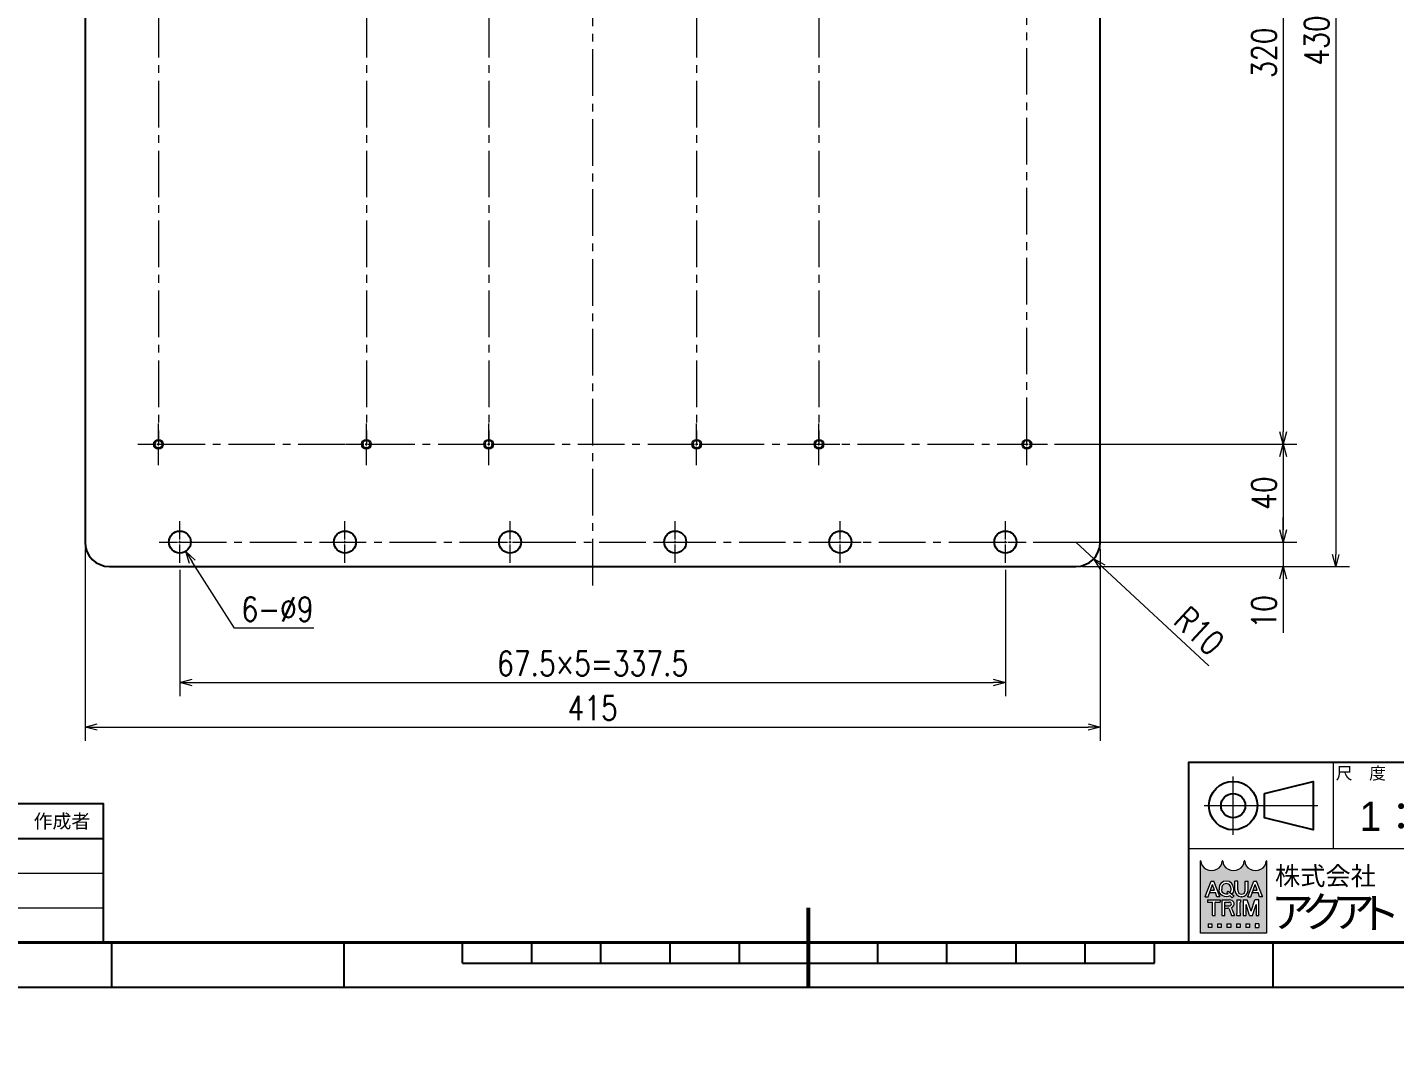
# Model space of a CAD drawing. Header units: millimetres. Extents: x 0 to 51411, y 0 to 16902.
# Drawn here: x 44040 to 44599, y 827 to 1240 of the extents above; entities that cross this region are included whole.
import ezdxf
from ezdxf import colors
from ezdxf.entities.mleader import LeaderData, LeaderLine
from ezdxf.enums import TextEntityAlignment as Align
from ezdxf.math import Vec2, Vec3

# ---------------------------------------------------------------- set-up
doc = ezdxf.new("R2010")
doc.units = ezdxf.units.MM
doc.linetypes.add('CENTER2', pattern=[28.574999999999996, 19.05, -3.174999999999999, 3.174999999999999, -3.174999999999999])
for name, color, linetype, lineweight in [('01_外形線', 7, 'Continuous', 25), ('02_細線', 5, 'Continuous', 13), ('04_中心線', 1, 'CENTER2', 9), ('07_寸法線', 3, 'Continuous', 9), ('99_図枠', 7, 'Continuous', 40)]:
    doc.layers.add(name, color=color, linetype=linetype, lineweight=lineweight)
doc.styles.add('MS_G', font='MS Gothic.ttf')
doc.styles.get("Standard").update_dxf_attribs({"font": 'arial.ttf'})
doc.styles.add('寸法用', font='simplex.shx', dxfattribs={"width": 0.8, "bigfont": '@extfont2.shx'})
doc.styles.add('表題用', font='MS PGothic.ttf')
doc.dimstyles.new('機械製図用', dxfattribs={"dimtxt": 3.5, "dimasz": 3.5, "dimexe": 2, "dimexo": 0, "dimgap": 1.199999999999999, "dimtad": 1, "dimdsep": 46, "dimtxsty": '寸法用', "dimblk": 'OPEN30', "dimcen": 0, "dimclrd": 256, "dimclre": 256, "dimclrt": 7, "dimazin": 2, "dimtm": 1e-09, "dimtfac": 0.75, "dimtmove": 0, "dimatfit": 3, "dimldrblk": 'OPEN30', "dimfxl": 1, "dimlwd": -1, "dimlwe": -1, "dimarcsym": 0})
doc.dimstyles.new('機械製図用$3', dxfattribs={"dimtxt": 3.5, "dimasz": 3.5, "dimexe": 2, "dimexo": 0, "dimgap": 1.199999999999999, "dimtad": 1, "dimtih": 1, "dimtoh": 1, "dimdsep": 46, "dimtxsty": '寸法用', "dimblk": 'OPEN30', "dimcen": 0, "dimsd1": 1, "dimclrd": 256, "dimclre": 256, "dimclrt": 7, "dimazin": 2, "dimtm": 1e-09, "dimtfac": 0.75, "dimtofl": 0, "dimtmove": 0, "dimatfit": 3, "dimldrblk": 'OPEN30', "dimfxl": 1, "dimlwd": -1, "dimlwe": -1, "dimarcsym": 0})

# ---------------------------------------------------------------- blocks, each defined once
blk = doc.blocks.new('*U1882')
at = {"layer": '04_中心線', "color": 0, "linetype": 'CENTER2', "transparency": 16777216}
for p, q in [((0, 1), (0, 8.5)), ((-8.5, 0), (-1, 0)), ((1, 0), (8.5, 0)), ((0, -8.5), (0, -1))]:
    blk.add_line(p, q, dxfattribs=at)
at = {"layer": '04_中心線', "color": 0, "linetype": 'Continuous', "transparency": 16777216}
for p, q in [((-0.5, 0), (0.5, 0)), ((0, -0.5), (0, 0.5))]:
    blk.add_line(p, q, dxfattribs=at)
blk = doc.blocks.new('*U1883')
at = {"layer": '04_中心線', "color": 0, "linetype": 'CENTER2', "transparency": 16777216}
for p, q in [((0, 1), (0, 8.5)), ((-8.5, 0), (-1, 0)), ((1, 0), (8.5, 0)), ((0, -8.5), (0, -1))]:
    blk.add_line(p, q, dxfattribs=at)
at = {"layer": '04_中心線', "color": 0, "linetype": 'Continuous', "transparency": 16777216}
for p, q in [((-0.5, 0), (0.5, 0)), ((0, -0.5), (0, 0.5))]:
    blk.add_line(p, q, dxfattribs=at)
blk = doc.blocks.new('*U1884')
at = {"layer": '04_中心線', "color": 0, "linetype": 'CENTER2', "transparency": 16777216}
for p, q in [((0, 1), (0, 8.5)), ((-8.5, 0), (-1, 0)), ((1, 0), (8.5, 0)), ((0, -8.5), (0, -1))]:
    blk.add_line(p, q, dxfattribs=at)
at = {"layer": '04_中心線', "color": 0, "linetype": 'Continuous', "transparency": 16777216}
for p, q in [((-0.5, 0), (0.5, 0)), ((0, -0.5), (0, 0.5))]:
    blk.add_line(p, q, dxfattribs=at)
blk = doc.blocks.new('*U1879')
at = {"layer": '04_中心線', "color": 0, "linetype": 'CENTER2', "transparency": 16777216}
for p, q in [((0, 1), (0, 8.5)), ((-8.5, 0), (-1, 0)), ((1, 0), (8.5, 0)), ((0, -8.5), (0, -1))]:
    blk.add_line(p, q, dxfattribs=at)
at = {"layer": '04_中心線', "color": 0, "linetype": 'Continuous', "transparency": 16777216}
for p, q in [((-0.5, 0), (0.5, 0)), ((0, -0.5), (0, 0.5))]:
    blk.add_line(p, q, dxfattribs=at)
blk = doc.blocks.new('*U1880')
at = {"layer": '04_中心線', "color": 0, "linetype": 'CENTER2', "transparency": 16777216}
for p, q in [((0, 1), (0, 8.5)), ((-8.5, 0), (-1, 0)), ((1, 0), (8.5, 0)), ((0, -8.5), (0, -1))]:
    blk.add_line(p, q, dxfattribs=at)
at = {"layer": '04_中心線', "color": 0, "linetype": 'Continuous', "transparency": 16777216}
for p, q in [((-0.5, 0), (0.5, 0)), ((0, -0.5), (0, 0.5))]:
    blk.add_line(p, q, dxfattribs=at)
blk = doc.blocks.new('*U1881')
at = {"layer": '04_中心線', "color": 0, "linetype": 'CENTER2', "transparency": 16777216}
for p, q in [((0, 1), (0, 8.5)), ((-8.5, 0), (-1, 0)), ((1, 0), (8.5, 0)), ((0, -8.5), (0, -1))]:
    blk.add_line(p, q, dxfattribs=at)
at = {"layer": '04_中心線', "color": 0, "linetype": 'Continuous', "transparency": 16777216}
for p, q in [((-0.5, 0), (0.5, 0)), ((0, -0.5), (0, 0.5))]:
    blk.add_line(p, q, dxfattribs=at)
blk = doc.blocks.new('*U1887')
at = {"layer": '04_中心線', "color": 0, "linetype": 'CENTER2', "transparency": 16777216}
for p, q in [((0, 1), (0, 8.5)), ((-8.5, 0), (-1, 0)), ((1, 0), (8.5, 0)), ((0, -8.5), (0, -1))]:
    blk.add_line(p, q, dxfattribs=at)
at = {"layer": '04_中心線', "color": 0, "linetype": 'Continuous', "transparency": 16777216}
for p, q in [((-0.5, 0), (0.5, 0)), ((0, -0.5), (0, 0.5))]:
    blk.add_line(p, q, dxfattribs=at)
blk = doc.blocks.new('*U1888')
at = {"layer": '04_中心線', "color": 0, "linetype": 'CENTER2', "transparency": 16777216}
for p, q in [((0, 1), (0, 8.5)), ((-8.5, 0), (-1, 0)), ((1, 0), (8.5, 0)), ((0, -8.5), (0, -1))]:
    blk.add_line(p, q, dxfattribs=at)
at = {"layer": '04_中心線', "color": 0, "linetype": 'Continuous', "transparency": 16777216}
for p, q in [((-0.5, 0), (0.5, 0)), ((0, -0.5), (0, 0.5))]:
    blk.add_line(p, q, dxfattribs=at)
blk = doc.blocks.new('*U1889')
at = {"layer": '04_中心線', "color": 0, "linetype": 'CENTER2', "transparency": 16777216}
for p, q in [((0, 1), (0, 8.5)), ((-8.5, 0), (-1, 0)), ((1, 0), (8.5, 0)), ((0, -8.5), (0, -1))]:
    blk.add_line(p, q, dxfattribs=at)
at = {"layer": '04_中心線', "color": 0, "linetype": 'Continuous', "transparency": 16777216}
for p, q in [((-0.5, 0), (0.5, 0)), ((0, -0.5), (0, 0.5))]:
    blk.add_line(p, q, dxfattribs=at)
blk = doc.blocks.new('*U1893')
at = {"layer": '04_中心線', "color": 0, "linetype": 'CENTER2', "transparency": 16777216}
for p, q in [((0, 1), (0, 8.5)), ((-8.5, 0), (-1, 0)), ((1, 0), (8.5, 0)), ((0, -8.5), (0, -1))]:
    blk.add_line(p, q, dxfattribs=at)
at = {"layer": '04_中心線', "color": 0, "linetype": 'Continuous', "transparency": 16777216}
for p, q in [((-0.5, 0), (0.5, 0)), ((0, -0.5), (0, 0.5))]:
    blk.add_line(p, q, dxfattribs=at)
blk = doc.blocks.new('*U1894')
at = {"layer": '04_中心線', "color": 0, "linetype": 'CENTER2', "transparency": 16777216}
for p, q in [((0, 1), (0, 8.5)), ((-8.5, 0), (-1, 0)), ((1, 0), (8.5, 0)), ((0, -8.5), (0, -1))]:
    blk.add_line(p, q, dxfattribs=at)
at = {"layer": '04_中心線', "color": 0, "linetype": 'Continuous', "transparency": 16777216}
for p, q in [((-0.5, 0), (0.5, 0)), ((0, -0.5), (0, 0.5))]:
    blk.add_line(p, q, dxfattribs=at)
blk = doc.blocks.new('*U1895')
at = {"layer": '04_中心線', "color": 0, "linetype": 'CENTER2', "transparency": 16777216}
for p, q in [((0, 1), (0, 8.5)), ((-8.5, 0), (-1, 0)), ((1, 0), (8.5, 0)), ((0, -8.5), (0, -1))]:
    blk.add_line(p, q, dxfattribs=at)
at = {"layer": '04_中心線', "color": 0, "linetype": 'Continuous', "transparency": 16777216}
for p, q in [((-0.5, 0), (0.5, 0)), ((0, -0.5), (0, 0.5))]:
    blk.add_line(p, q, dxfattribs=at)
blk = doc.blocks.new('AM_BALLOON1')
at = {"transparency": 16777216}
blk.add_circle((0, 0), 5, dxfattribs=at)
blk.add_attdef('B_NUMBER', text='', height=3, dxfattribs=at).set_placement((0, 0), align=Align.MIDDLE_CENTER)
blk = doc.blocks.new('_OPEN')
at = {"color": 0, "linetype": 'ByBlock'}
for p, q in [((-1, 0.1666666666666666), (0, 0)), ((0, 0), (-1, -0.1666666666666666)), ((0, 0), (-1, 0))]:
    blk.add_line(p, q, dxfattribs=at)
blk = doc.blocks.new('_Open30')
at = {"color": 0, "linetype": 'ByBlock', "lineweight": -2}
for p, q in [((-1, 0.26794919), (0, 0)), ((0, 0), (-1, -0.26794919)), ((0, 0), (-1, 0))]:
    blk.add_line(p, q, dxfattribs=at)
blk = doc.blocks.new('*D1916')
at = {"layer": '07_寸法線', "transparency": 16777216}
for p, q in [((44481.54933191006, 1449.552151761135), (44580.6022513108, 1449.552151761135)), ((44575.0022513108, 1444.552151761135), (44575.0022513108, 1024.552151761135)), ((44471.54933191006, 1019.552151761135), (44580.6022513108, 1019.552151761135))]:
    blk.add_line(p, q, dxfattribs=at)
at = {"layer": 'Defpoints', "color": 0, "transparency": 16777216}
for p in [(44478.74933191006, 1449.552151761135), (44468.74933191006, 1019.552151761135), (44575.0022513108, 1019.552151761135)]:
    blk.add_point(p, dxfattribs=at)
at = {"layer": '07_寸法線', "transparency": 16777216, "xscale": 5, "yscale": 5, "zscale": 5}
for p, rotation in [((44575.0022513108, 1449.552151761135), 90), ((44575.0022513108, 1019.552151761135), 270)]:
    blk.add_blockref('_Open30', p, dxfattribs=dict(at, rotation=rotation))
at = {"layer": '07_寸法線', "color": 7, "transparency": 16777216, "insert": (44567.20225131079, 1234.552151761122), "char_height": 10, "attachment_point": 5, "rotation": 90, "style": '寸法用'}
blk.add_mtext('430', dxfattribs=at)
blk = doc.blocks.new('*D1917')
at = {"layer": '07_寸法線', "transparency": 16777216}
for p, q in [((44063.74933191005, 1026.752151761135), (44063.74933191005, 948.3819940730231)), ((44478.74933191005, 1026.752151761134), (44478.74933191005, 948.3819940730231)), ((44068.74933191005, 953.9819940730231), (44473.74933191005, 953.9819940730231))]:
    blk.add_line(p, q, dxfattribs=at)
at = {"layer": 'Defpoints', "color": 0, "transparency": 16777216}
for p in [(44063.74933191005, 1029.552151761135), (44478.74933191005, 1029.552151761134), (44478.74933191005, 953.9819940730231)]:
    blk.add_point(p, dxfattribs=at)
at = {"layer": '07_寸法線', "transparency": 16777216, "xscale": 5, "yscale": 5, "zscale": 5, "rotation": 180}
blk.add_blockref('_Open30', (44063.74933191005, 953.9819940730231), dxfattribs=at)
at = {"layer": '07_寸法線', "transparency": 16777216, "xscale": 5, "yscale": 5, "zscale": 5}
blk.add_blockref('_Open30', (44478.74933191005, 953.9819940730231), dxfattribs=at)
at = {"layer": '07_寸法線', "color": 7, "transparency": 16777216, "insert": (44271.24933191005, 961.781994073023), "char_height": 10, "attachment_point": 5, "style": '寸法用'}
blk.add_mtext('415', dxfattribs=at)
blk = doc.blocks.new('*D1928')
at = {"layer": '07_寸法線', "transparency": 16777216}
for p, q in [((44102.49933191005, 1018.252151761138), (44102.49933191005, 966.5326164594698)), ((44439.99933191005, 1018.252151761138), (44439.99933191005, 966.5326164594698)), ((44107.49933191005, 972.1326164594698), (44434.99933191005, 972.1326164594698))]:
    blk.add_line(p, q, dxfattribs=at)
at = {"layer": 'Defpoints', "color": 0, "transparency": 16777216}
for p in [(44102.49933191005, 1021.052151761138), (44439.99933191005, 1021.052151761138), (44439.99933191005, 972.1326164594698)]:
    blk.add_point(p, dxfattribs=at)
at = {"layer": '07_寸法線', "transparency": 16777216, "xscale": 5, "yscale": 5, "zscale": 5, "rotation": 180}
blk.add_blockref('_Open30', (44102.49933191005, 972.1326164594698), dxfattribs=at)
at = {"layer": '07_寸法線', "transparency": 16777216, "xscale": 5, "yscale": 5, "zscale": 5}
blk.add_blockref('_Open30', (44439.99933191005, 972.1326164594698), dxfattribs=at)
at = {"layer": '07_寸法線', "color": 7, "transparency": 16777216, "insert": (44271.24933191005, 979.9326164594697), "char_height": 10, "attachment_point": 5, "style": '寸法用'}
blk.add_mtext('67.5×5=337.5', dxfattribs=at)
blk = doc.blocks.new('*D1930')
at = {"layer": '07_寸法線', "transparency": 16777216}
for p, q in [((44124.76883863688, 994.314534490928), (44107.57457354806, 1021.521465469435)), ((44157.28312435116, 994.3145344909244), (44124.76883863688, 994.314534490928))]:
    blk.add_line(p, q, dxfattribs=at)
at = {"layer": 'Defpoints', "color": 0, "transparency": 16777216}
for p in [(44100.09527008151, 1033.356161057218), (44104.90339373858, 1025.748142465069)]:
    blk.add_point(p, dxfattribs=at)
at = {"layer": '07_寸法線', "transparency": 16777216, "xscale": 5, "yscale": 5, "zscale": 5, "rotation": 122.2921110575147}
blk.add_blockref('_Open30', (44104.90339373858, 1025.748142465069), dxfattribs=at)
at = {"layer": '07_寸法線', "color": 7, "transparency": 16777216, "insert": (44142.42598149402, 1002.114534490921), "char_height": 10, "attachment_point": 5, "style": '寸法用'}
blk.add_mtext('6-∅9', dxfattribs=at)
blk = doc.blocks.new('*D1931')
at = {"layer": '07_寸法線', "transparency": 16777216}
for p, q in [((44460.04933191006, 1389.552151761135), (44559.10225131083, 1389.552151761135)), ((44553.50225131083, 1384.552151761135), (44553.50225131083, 1074.552151761135)), ((44460.04933191006, 1069.552151761135), (44559.10225131083, 1069.552151761135))]:
    blk.add_line(p, q, dxfattribs=at)
at = {"layer": 'Defpoints', "color": 0, "transparency": 16777216}
for p in [(44457.24933191006, 1389.552151761135), (44457.24933191006, 1069.552151761135), (44553.50225131083, 1069.552151761135)]:
    blk.add_point(p, dxfattribs=at)
at = {"layer": '07_寸法線', "transparency": 16777216, "xscale": 5, "yscale": 5, "zscale": 5}
for p, rotation in [((44553.50225131083, 1389.552151761135), 90), ((44553.50225131083, 1069.552151761135), 270)]:
    blk.add_blockref('_Open30', p, dxfattribs=dict(at, rotation=rotation))
at = {"layer": '07_寸法線', "color": 7, "transparency": 16777216, "insert": (44545.70225131082, 1229.552151761122), "char_height": 10, "attachment_point": 5, "rotation": 90, "style": '寸法用'}
blk.add_mtext('320', dxfattribs=at)
blk = doc.blocks.new('*D1932')
at = {"layer": '07_寸法線', "transparency": 16777216}
for p, q in [((44481.54933191006, 1069.552151761136), (44559.10225131084, 1069.552151761136)), ((44553.50225131084, 1064.552151761136), (44553.50225131084, 1034.552151761139)), ((44451.29933191006, 1029.552151761139), (44559.10225131084, 1029.552151761139))]:
    blk.add_line(p, q, dxfattribs=at)
at = {"layer": 'Defpoints', "color": 0, "transparency": 16777216}
for p in [(44478.74933191006, 1069.552151761136), (44448.49933191006, 1029.552151761139), (44553.50225131084, 1029.552151761139)]:
    blk.add_point(p, dxfattribs=at)
at = {"layer": '07_寸法線', "transparency": 16777216, "xscale": 5, "yscale": 5, "zscale": 5}
for p, rotation in [((44553.50225131084, 1069.552151761136), 90), ((44553.50225131084, 1029.552151761139), 270)]:
    blk.add_blockref('_Open30', p, dxfattribs=dict(at, rotation=rotation))
at = {"layer": '07_寸法線', "color": 7, "transparency": 16777216, "insert": (44545.70225131083, 1049.552151761124), "char_height": 10, "attachment_point": 5, "rotation": 90, "style": '寸法用'}
blk.add_mtext('40', dxfattribs=at)
blk = doc.blocks.new('*D1934')
at = {"layer": '07_寸法線', "transparency": 16777216}
for p, q in [((44553.50225131087, 1034.552151761139), (44553.50225131087, 1039.552151761139)), ((44481.54933191006, 1029.552151761138), (44559.10225131087, 1029.552151761139)), ((44553.50225131087, 1029.552151761139), (44553.50225131087, 1019.552151761136)), ((44481.54933191006, 1019.552151761136), (44559.10225131087, 1019.552151761136)), ((44553.50225131087, 1014.552151761136), (44553.50225131087, 992.523580332564))]:
    blk.add_line(p, q, dxfattribs=at)
at = {"layer": 'Defpoints', "color": 0, "transparency": 16777216}
for p in [(44478.74933191006, 1029.552151761138), (44478.74933191006, 1019.552151761136), (44553.50225131087, 1019.552151761136)]:
    blk.add_point(p, dxfattribs=at)
at = {"layer": '07_寸法線', "transparency": 16777216, "xscale": 5, "yscale": 5, "zscale": 5}
for p, rotation in [((44553.50225131087, 1029.552151761139), 270), ((44553.50225131087, 1019.552151761136), 90)]:
    blk.add_blockref('_Open30', p, dxfattribs=dict(at, rotation=rotation))
at = {"layer": '07_寸法線', "color": 7, "transparency": 16777216, "insert": (44545.70225131086, 1001.037866046837), "char_height": 10, "attachment_point": 5, "rotation": 90, "style": '寸法用'}
blk.add_mtext('10', dxfattribs=at)
blk = doc.blocks.new('*D1947')
at = {"layer": '07_寸法線', "transparency": 16777216}
for p, q in [((44468.74933191015, 1029.552151761138), (44476.07043068149, 1022.740286173874)), ((44523.08196114389, 978.9987336332706), (44479.73098006718, 1019.334353380218))]:
    blk.add_line(p, q, dxfattribs=at)
blk.add_arc((44468.74933191015, 1029.552151761138), 9.999999999934516, 305.6044094446166, 0, dxfattribs=at)
at = {"layer": 'Defpoints', "color": 0, "transparency": 16777216}
for p in [(44468.74933191015, 1029.552151761138), (44476.07043068149, 1022.740286173874)]:
    blk.add_point(p, dxfattribs=at)
at = {"layer": '07_寸法線', "transparency": 16777216, "xscale": 5, "yscale": 5, "zscale": 5, "rotation": 137.0635653473081}
blk.add_blockref('_Open30', (44476.07043068149, 1022.740286173874), dxfattribs=at)
at = {"layer": '07_寸法線', "color": 7, "transparency": 16777216, "insert": (44519.23338412523, 993.2337538956417), "char_height": 10, "attachment_point": 5, "rotation": 317.0635653473081, "style": '寸法用'}
blk.add_mtext('R10', dxfattribs=at)

msp = doc.modelspace()

# ---------------------------------------------------------------- hatches: boundary and pattern name
at = {"layer": '99_図枠', "lineweight": 5}
h = msp.add_hatch(color=256, dxfattribs=at)
h.dxf.hatch_style = 1
edge = h.paths.add_edge_path()
edge.add_arc((44546.68827373137, 899.193340312424), 0.1280794679994826, 90, 180)
edge.add_ellipse((44542.20549235139, 899.193340312424), major_axis=(-4.354701911982408, 0), ratio=0.8823529411764706, start_angle=360, end_angle=540, ccw=False)
edge.add_arc((44537.72271097141, 899.193340312424), 0.1280794679994826, 3.187317984128254, 180.000000000026)
edge.add_ellipse((44533.23992959142, 899.193340312424), major_axis=(-4.354701911982408, 0), ratio=0.8823529411764706, start_angle=360, end_angle=540, ccw=False)
edge.add_arc((44528.75714821144, 899.193340312424), 0.1280794679994826, 3.187317984128254, 180)
edge.add_ellipse((44524.27436683147, 899.193340312424), major_axis=(-4.354701911982408, 0), ratio=0.8823529411764706, start_angle=360, end_angle=540, ccw=False)
edge.add_arc((44519.79158545148, 899.193340312424), 0.1280794679994826, 3.187317984128254, 90)
edge.add_line((44519.79158545148, 899.3214197804227), (44519.79158545148, 869.735062672542))
edge.add_line((44519.79158545148, 869.735062672542), (44546.68827373137, 869.735062672542))
edge.add_line((44546.68827373137, 869.735062672542), (44546.68827373137, 899.3214197804227))
h.paths.add_polyline_path([(44524.12870733517, 891.0200488056762), (44525.19064102181, 891.0200488056762), (44527.60550194248, 884.6468144780229), (44527.60550194248, 884.6160754057018), (44526.45583340494, 884.6160754057018), (44525.85465216333, 886.3043876154079), (44523.49031208726, 886.3043876154079), (44523.83692582136, 887.2777915722036), (44525.50803842922, 887.2777915722036), (44524.65967417849, 889.6602739646223), (44522.86351495205, 884.6160754057018), (44521.7138464145, 884.6160754057018), (44521.7138464145, 884.6468144780229)], flags=16)
edge = h.paths.add_edge_path(flags=16)
edge.add_ellipse((44530.2781871937, 888.2023005096889), major_axis=(-2.945827763988099, 0), ratio=0.9565217391304344, start_angle=180, end_angle=360, ccw=False)
edge.add_line((44533.22401495769, 888.2023005096889), (44533.22401495769, 887.4338237016927))
edge.add_ellipse((44530.2781871937, 887.4338237016891), major_axis=(-2.945827763988099, 0), ratio=0.9565217391304344, start_angle=142.105255317713, end_angle=180, ccw=False)
edge.add_line((44532.60285896838, 885.7031265728656), (44531.77749647869, 886.3832344746279))
edge.add_ellipse((44530.2781871937, 887.5091832055004), major_axis=(1.87839559379198, 0), ratio=0.9950358206786508, start_angle=-37.0427632869818, end_angle=0)
edge.add_line((44532.15658042944, 887.5091106468753), (44532.15658042944, 888.1269410058794))
edge.add_ellipse((44530.2781871937, 888.1269410058812), major_axis=(1.878393235745405, 0), ratio=0.994718262525732, start_angle=360, end_angle=540)
edge.add_line((44528.39979395796, 888.1269410058812), (44528.39979395796, 887.5091173348155))
edge.add_ellipse((44530.2781871937, 887.5091832055004), major_axis=(1.87839559379198, 0), ratio=0.9950358206786508, start_angle=-180, end_angle=-65.75794872216291)
edge.add_line((44531.04944207105, 885.8049288185102), (44530.52646481889, 886.3139109122803))
edge.add_line((44530.52646481889, 886.3139109122785), (44531.0937874142, 886.9163284975275))
edge.add_line((44531.0937874142, 886.9163284975293), (44533.46589938214, 884.9616817654223))
edge.add_line((44533.46589938214, 884.9616817654205), (44532.72463634865, 884.1745636594951))
edge.add_line((44532.72463634866, 884.1745636594969), (44531.83416067837, 885.0412097119533))
edge.add_ellipse((44530.2781871937, 887.4338237016891), major_axis=(-2.945827763988099, 0), ratio=0.9565217391304344, start_angle=0, end_angle=121.88362473889401, ccw=False)
edge.add_line((44527.33235942971, 887.4338237016891), (44527.33235942971, 888.2023005096853))
h.paths.add_polyline_path([(44527.79598433591, 883.335280725707), (44527.79598433591, 882.438724449712), (44525.87479231592, 882.438724449712, 0.4142135623730951), (44525.74671284792, 882.3106449817096), (44525.74671284792, 876.9313073257326), (44524.59399763592, 876.9313073257326), (44524.59399763592, 882.3106449817096, 0.4142135623730951), (44524.46591816792, 882.438724449712), (44522.54472614793, 882.438724449712), (44522.54472614793, 883.335280725707)], flags=16)
edge = h.paths.add_edge_path(flags=16)
edge.add_line((44528.52601649372, 883.335280725707), (44531.47184425771, 883.335280725707))
edge.add_ellipse((44531.47184425771, 881.6506618038584), major_axis=(-2.067472937939515, 4e-16), ratio=0.8148203011203055, start_angle=111.3869747349855, end_angle=270, ccw=False)
edge.add_arc((44531.78889657561, 879.3676340047386), 0.8374090168554461, 22.272952259934925, 58.5531130129101, ccw=False)
edge.add_line((44532.56382545557, 879.6850282272899), (44533.66739666364, 876.9825391129325))
edge.add_line((44533.66739666365, 876.9825391129343), (44533.66739666365, 876.9313073257345))
edge.add_line((44533.66739666365, 876.9313073257326), (44532.42502582406, 876.9313073257326))
edge.add_line((44532.42502582406, 876.9313073257326), (44531.45009320539, 879.6450480633684))
edge.add_arc((44530.97484054499, 879.4537250100111), 0.5123178719979352, 21.92829786654815, 90)
edge.add_line((44530.97484054499, 879.9660428820061), (44529.71715554612, 879.9660428820061))
edge.add_line((44529.71715554612, 879.9660428820061), (44529.71715554612, 880.8625991580029))
edge.add_line((44529.71715554612, 880.8625991580047), (44531.62553961931, 880.8625991580047))
edge.add_arc((44531.59806039203, 881.6506618038584), 0.7885415916244609, 271.9970571044072, 448.0029428955928)
edge.add_line((44531.62553961931, 882.438724449712), (44529.67873170572, 882.438724449712))
edge.add_line((44529.67873170572, 882.438724449712), (44529.67873170572, 876.9313073257345))
edge.add_line((44529.67873170572, 876.9313073257326), (44528.52601649372, 876.9313073257326))
edge.add_line((44528.52601649372, 876.9313073257326), (44528.52601649372, 883.335280725707))
h.paths.add_polyline_path([(44533.81607562747, 891.0200488056762), (44534.96879083947, 891.0200488056762), (44534.96879083947, 887.4338237016891, 0.175030561155744), (44535.47730065795, 885.966054371409, 0.2571496110314638), (44537.53418825298, 885.966054371409, 0.1750305611562702), (44538.04269807145, 887.4338237016964), (44538.04269807145, 891.0200488056762), (44539.19541328345, 891.0200488056762), (44539.19541328345, 887.2021249105055, -0.3793912406243967), (44536.69786365746, 884.6160754057018), (44536.31362525346, 884.6160754057018, -0.3793912406243716), (44533.81607562747, 887.2021249105055)], flags=16)
h.paths.add_polyline_path([(44534.63868464059, 883.335280725707), (44536.04755878858, 883.335280725707), (44536.04755878858, 882.438724449712, 0.4142135623730951), (44535.91947932058, 882.3106449817096), (44535.91947932058, 877.95594306973, 0.4142135623730951), (44536.04755878858, 877.8278636017312), (44536.04755878858, 876.9313073257326), (44534.63868464059, 876.9313073257326), (44534.63868464059, 877.8278636017312, 0.4142135623730951), (44534.76676410859, 877.95594306973), (44534.76676410859, 882.3106449817096, 0.4142135623730951), (44534.63868464059, 882.438724449712)], flags=16)
h.paths.add_polyline_path([(44537.20152206306, 883.335280725707), (44538.87418732043, 883.335280725707), (44540.40350876304, 878.6841759692761), (44541.93283020566, 883.335280725707), (44543.60655691507, 883.335280725707), (44543.60655691507, 876.9313073257326), (44542.45384170307, 876.9313073257326), (44542.45384170307, 881.4140887057147), (44540.97986636904, 876.9313073257326), (44539.82715115704, 876.9313073257326), (44538.35317582302, 881.4140887057147), (44538.35423727505, 876.9313073257326), (44537.20152206306, 876.9313073257326)], flags=16)
h.paths.add_polyline_path([(44541.54537709704, 891.0200488056762), (44542.60731078368, 891.0200488056762), (44545.02217170435, 884.6468144780229), (44545.02217170435, 884.6160754057018), (44543.8725031668, 884.6160754057018), (44543.27132192519, 886.3043876154079), (44540.90698184913, 886.3043876154079), (44541.25359558323, 887.2777915722036), (44542.92470819109, 887.2777915722036), (44542.07634394036, 889.6602739646223), (44540.28018471392, 884.6160754057018), (44539.13051617637, 884.6160754057018), (44539.13051617637, 884.6468144780229)], flags=16)
h.paths.add_polyline_path([(44522.86549268347, 873.5774467125266), (44524.40244629946, 873.5774467125266), (44524.40244629946, 872.0404930965342), (44522.86549268347, 872.0404930965342)], flags=16)
h.paths.add_polyline_path([(44526.70787672345, 873.5774467125266), (44528.24483033945, 873.5774467125266), (44528.24483033945, 872.0404930965342), (44526.70787672345, 872.0404930965342)], flags=16)
h.paths.add_polyline_path([(44530.55026076343, 873.5774467125266), (44532.08721437943, 873.5774467125266), (44532.08721437943, 872.0404930965342), (44530.55026076343, 872.0404930965342)], flags=16)
h.paths.add_polyline_path([(44534.39264480342, 873.5774467125266), (44535.92959841942, 873.5774467125266), (44535.92959841942, 872.0404930965342), (44534.39264480342, 872.0404930965342)], flags=16)
h.paths.add_polyline_path([(44538.2350288434, 873.5774467125266), (44539.7719824594, 873.5774467125266), (44539.7719824594, 872.0404930965342), (44538.2350288434, 872.0404930965342)], flags=16)
h.paths.add_polyline_path([(44542.07741288339, 873.5774467125266), (44543.61436649939, 873.5774467125266), (44543.61436649939, 872.0404930965342), (44542.07741288339, 872.0404930965342)], flags=16)

# ---------------------------------------------------------------- linework, layer by layer
at = {"layer": '01_外形線'}
msp.add_lwpolyline([(44073.74933191005, 1019.552151761134), (44468.74933191005, 1019.552151761134, 0.414213562373095), (44478.74933191005, 1029.552151761134), (44478.74933191005, 1449.552151761134), (44063.74933191005, 1449.552151761134), (44063.74933191005, 1029.552151761134, 0.414213562373095)], format="xyb", close=True, dxfattribs=at)
for centre, radius in [((44093.74933191005, 1069.552151761134), 1.6), ((44178.74933191005, 1069.552151761134), 1.6), ((44228.74933191005, 1069.552151761134), 1.6), ((44313.74933191005, 1069.552151761134), 1.6), ((44363.74933191005, 1069.552151761134), 1.6), ((44448.74933191005, 1069.552151761134), 1.6), ((44102.49933191005, 1029.552151761139), 4.5), ((44169.99933191005, 1029.552151761139), 4.5), ((44237.49933191005, 1029.552151761139), 4.5), ((44304.99933191005, 1029.552151761139), 4.5), ((44372.49933191005, 1029.552151761139), 4.5), ((44439.99933191005, 1029.552151761139), 4.5)]:
    msp.add_circle(centre, radius, dxfattribs=at)
at = {"layer": '02_細線'}
for centre in [(44093.74933191005, 1069.552151761134), (44178.74933191005, 1069.552151761134), (44228.74933191005, 1069.552151761134), (44313.74933191005, 1069.552151761134), (44363.74933191005, 1069.552151761134), (44448.74933191005, 1069.552151761134)]:
    msp.add_circle(centre, 2, dxfattribs=at)
at = {"layer": '04_中心線'}
for p, q in [((44271.24933191005, 1459.552151761134), (44271.24933191005, 1009.552151761134)), ((44178.74933191005, 1389.552151761134), (44178.74933191005, 1069.552151761135)), ((44228.74933191005, 1389.552151761134), (44228.74933191005, 1069.552151761135)), ((44313.74933191005, 1389.552151761134), (44313.74933191005, 1069.552151761135)), ((44363.74933191005, 1389.552151761134), (44363.74933191005, 1069.552151761135)), ((44102.49933191005, 1029.552151761138), (44439.99933191005, 1029.552151761138))]:
    msp.add_line(p, q, dxfattribs=at)
msp.add_lwpolyline([(44093.74933191005, 1069.552151761135), (44448.74933191005, 1069.552151761135), (44448.74933191005, 1389.552151761134), (44093.74933191005, 1389.552151761134)], close=True, dxfattribs=at)
at = {"layer": '99_図枠', "lineweight": 13}
for p, q in [((44574.17413040501, 904.1648582259186), (44574.17413040501, 939.5220010829216)), ((44533.08913040518, 909.9634296544682), (44533.08913040518, 933.723429654372)), ((44521.20913040522, 921.8434296544183), (44567.73913040503, 921.8434296544183)), ((44676.98841611885, 904.1648582259186), (44514.77413040525, 904.1648582259186)), ((43844.96841612224, 894.2648582259608), (44071.25413040704, 894.2648582259608)), ((43844.96841612224, 880.1220010831603), (44071.25413040704, 880.1220010831603))]:
    msp.add_line(p, q, dxfattribs=at)
at = {"layer": '99_図枠', "lineweight": 25}
for p, q in [((43844.96841612224, 908.4077153687576), (44071.25413040704, 908.4077153687576)), ((44074.69084469274, 847.675629651465), (44074.69084469274, 865.9791439403598)), ((44169.63184469235, 847.675629651465), (44169.63184469235, 865.9791439403598)), ((44218.08527326359, 857.493429654678), (44218.08527326359, 865.9791439403598)), ((44246.37098754919, 857.493429654678), (44246.37098754919, 865.9791439403598)), ((44274.65670183479, 857.493429654678), (44274.65670183479, 865.9791439403598)), ((44302.94241612039, 857.493429654678), (44302.94241612039, 865.9791439403598)), ((44331.22813040599, 857.493429654678), (44331.22813040599, 865.9791439403598)), ((44387.79955897719, 857.493429654678), (44387.79955897719, 865.9791439403598)), ((44416.08527326279, 857.493429654678), (44416.08527326279, 865.9791439403598)), ((44444.37098754839, 857.493429654678), (44444.37098754839, 865.9791439403598)), ((44472.65670183399, 857.493429654678), (44472.65670183399, 865.9791439403598)), ((44500.94241611959, 857.493429654678), (44500.94241611959, 865.9791439403598)), ((44549.39584469082, 847.675629651465), (44549.39584469082, 865.9791439403598)), ((44218.08527326359, 857.493429654678), (44500.94241611959, 857.493429654678))]:
    msp.add_line(p, q, dxfattribs=at)
at = {"layer": '99_図枠', "lineweight": 5}
for p, q in [((44519.79158545148, 869.735062672542), (44519.79158545148, 899.3214197804227)), ((44546.68827373137, 899.3214197804227), (44546.68827373137, 869.735062672542)), ((44521.7138464145, 884.6468144780229), (44524.12870733517, 891.0200488056762)), ((44522.86351495205, 884.6160754057018), (44524.65967417849, 889.6602739646223)), ((44524.12870733517, 891.0200488056762), (44525.19064102181, 891.0200488056762)), ((44525.50803842922, 887.2777915722036), (44524.65967417849, 889.6602739646223)), ((44527.60550194248, 884.6468144780229), (44525.19064102181, 891.0200488056762)), ((44533.81607562747, 887.2021249105055), (44533.81607562747, 891.0200488056762)), ((44534.96879083947, 891.0200488056762), (44533.81607562747, 891.0200488056762)), ((44534.96879083947, 887.4338237016891), (44534.96879083947, 891.0200488056762)), ((44538.04269807145, 887.4338237016891), (44538.04269807145, 891.0200488056762)), ((44538.04269807145, 891.0200488056762), (44539.19541328345, 891.0200488056762)), ((44539.13051617637, 884.6468144780229), (44541.54537709704, 891.0200488056762)), ((44539.19541328345, 887.2021249105055), (44539.19541328345, 891.0200488056762)), ((44540.28018471392, 884.6160754057018), (44542.07634394036, 889.6602739646223)), ((44541.54537709704, 891.0200488056762), (44542.60731078368, 891.0200488056762)), ((44542.92470819109, 887.2777915722036), (44542.07634394036, 889.6602739646223)), ((44545.02217170435, 884.6468144780229), (44542.60731078368, 891.0200488056762)), ((44521.7138464145, 884.6160754057018), (44521.7138464145, 884.6468144780229)), ((44521.7138464145, 884.6468144780229), (44521.7138464145, 884.6468144780229)), ((44521.7138464145, 884.6160754057018), (44521.7138464145, 884.6468144780229)), ((44521.7138464145, 884.6160754057018), (44522.86351495205, 884.6160754057018)), ((44522.54472614793, 883.335280725707), (44527.79598433591, 883.335280725707)), ((44522.54472614793, 883.335280725707), (44522.54472614793, 882.438724449712)), ((44523.49031208726, 886.3043876154079), (44523.83692582136, 887.2777915722036)), ((44523.49031208726, 886.3043876154079), (44525.85465216333, 886.3043876154079)), ((44523.83692582136, 887.2777915722036), (44525.50803842922, 887.2777915722036)), ((44526.45583340494, 884.6160754057018), (44525.85465216333, 886.3043876154079)), ((44527.60550194248, 884.6160754057018), (44526.45583340494, 884.6160754057018)), ((44527.33235942971, 888.2023005096889), (44527.33235942971, 887.4338237016891)), ((44527.60550194248, 884.6160754057018), (44527.60550194248, 884.6468144780229)), ((44527.79598433591, 883.335280725707), (44527.79598433591, 882.438724449712)), ((44528.39979395796, 888.1269410058812), (44528.39979395796, 887.5121595594828)), ((44528.52601649372, 883.335280725707), (44528.52601649372, 876.9313073257326)), ((44528.52601649372, 883.335280725707), (44531.47184425771, 883.335280725707)), ((44530.52646481889, 886.3139109122785), (44531.0937874142, 886.9163284975293)), ((44530.52646481889, 886.3139109122785), (44531.04944207105, 885.8049288185102)), ((44531.0937874142, 886.9163284975293), (44533.46589938214, 884.9616817654205)), ((44531.77749647869, 886.3832344746261), (44532.60285896838, 885.7031265728656)), ((44531.83416067837, 885.0412097119515), (44532.72463634866, 884.1745636594969)), ((44532.15658042944, 888.1269410058812), (44532.15658042944, 887.5121595594828)), ((44532.72463634866, 884.1745636594969), (44533.46589938214, 884.9616817654205)), ((44533.22401495769, 888.2023005096889), (44533.22401495769, 887.4338237016891)), ((44534.63868464059, 883.335280725707), (44536.04755878858, 883.335280725707)), ((44534.63868464059, 883.335280725707), (44534.63868464059, 882.438724449712)), ((44536.04755878858, 883.335280725707), (44536.04755878858, 882.438724449712)), ((44536.69786365746, 884.6160754057018), (44536.31362525347, 884.6160754057018)), ((44537.20152206306, 883.335280725707), (44537.20152206306, 876.9313073257326)), ((44537.20152206306, 883.335280725707), (44538.87418732043, 883.335280725707)), ((44540.40350876304, 878.6841759692761), (44538.87418732043, 883.335280725707)), ((44539.13051617637, 884.6160754057018), (44539.13051617637, 884.6468144780229)), ((44539.13051617637, 884.6468144780229), (44539.13051617637, 884.6468144780229)), ((44539.13051617637, 884.6160754057018), (44539.13051617637, 884.6468144780229)), ((44539.13051617637, 884.6160754057018), (44540.28018471392, 884.6160754057018)), ((44540.40350876304, 878.6841759692761), (44541.93283020566, 883.335280725707)), ((44540.90698184913, 886.3043876154079), (44541.25359558323, 887.2777915722036)), ((44540.90698184913, 886.3043876154079), (44543.27132192519, 886.3043876154079)), ((44541.25359558323, 887.2777915722036), (44542.92470819109, 887.2777915722036)), ((44543.60655691507, 883.335280725707), (44541.93283020566, 883.335280725707)), ((44543.8725031668, 884.6160754057018), (44543.27132192519, 886.3043876154079)), ((44543.60655691507, 876.9313073257326), (44543.60655691507, 883.335280725707)), ((44545.02217170435, 884.6160754057018), (44543.8725031668, 884.6160754057018)), ((44545.02217170435, 884.6160754057018), (44545.02217170435, 884.6468144780229)), ((44522.54472614793, 882.438724449712), (44524.46591816792, 882.438724449712)), ((44524.59399763592, 876.9313073257326), (44524.59399763592, 882.3106449817096)), ((44525.74671284792, 876.9313073257326), (44525.74671284792, 882.3106449817096)), ((44525.87479231592, 882.438724449712), (44527.79598433591, 882.438724449712)), ((44529.67873170572, 876.9313073257326), (44529.67873170572, 882.438724449712)), ((44529.67873170572, 882.438724449712), (44531.62553961931, 882.438724449712)), ((44529.71715554612, 879.9660428820061), (44529.71715554612, 880.8625991580047)), ((44529.71715554612, 880.8625991580047), (44531.62553961931, 880.8625991580047)), ((44529.71715554612, 879.9660428820061), (44530.97484054499, 879.9660428820061)), ((44531.45009320539, 879.6450480633684), (44532.42502582406, 876.9313073257326)), ((44532.56382545557, 879.6850282272899), (44533.66739666365, 876.9825391129343)), ((44534.63868464059, 876.9313073257326), (44534.63868464059, 877.8278636017312)), ((44534.76676410859, 877.95594306973), (44534.76676410859, 882.3106449817096)), ((44535.91947932058, 877.95594306973), (44535.91947932058, 882.3106449817096)), ((44536.04755878858, 876.9313073257326), (44536.04755878858, 877.8278636017312)), ((44538.35423727505, 876.9313073257326), (44538.35317582302, 881.4140887057147)), ((44539.82715115704, 876.9313073257326), (44538.35317582302, 881.4140887057147)), ((44540.97986636904, 876.9313073257326), (44542.45384170307, 881.4140887057147)), ((44542.45384170307, 881.4140887057147), (44542.45384170307, 876.9313073257326)), ((44522.86549268347, 873.5774467125266), (44524.40244629946, 873.5774467125266)), ((44522.86549268347, 873.5774467125266), (44522.86549268347, 872.0404930965342)), ((44524.40244629946, 872.0404930965342), (44522.86549268347, 872.0404930965342)), ((44524.40244629946, 873.5774467125266), (44524.40244629946, 872.0404930965342)), ((44524.59399763592, 876.9313073257326), (44525.74671284792, 876.9313073257326)), ((44526.70787672345, 873.5774467125266), (44528.24483033945, 873.5774467125266)), ((44526.70787672345, 873.5774467125266), (44526.70787672345, 872.0404930965342)), ((44528.24483033945, 872.0404930965342), (44526.70787672345, 872.0404930965342)), ((44528.24483033945, 873.5774467125266), (44528.24483033945, 872.0404930965342)), ((44528.52601649372, 876.9313073257326), (44529.67873170572, 876.9313073257326)), ((44530.55026076343, 873.5774467125266), (44532.08721437943, 873.5774467125266)), ((44530.55026076343, 873.5774467125266), (44530.55026076343, 872.0404930965342)), ((44532.08721437943, 872.0404930965342), (44530.55026076343, 872.0404930965342)), ((44532.08721437943, 873.5774467125266), (44532.08721437943, 872.0404930965342)), ((44532.42502582406, 876.9313073257326), (44533.66739666365, 876.9313073257326)), ((44533.66739666365, 876.9825391129343), (44533.66739666365, 876.9313073257326)), ((44534.39264480342, 873.5774467125266), (44535.92959841942, 873.5774467125266)), ((44534.39264480342, 873.5774467125266), (44534.39264480342, 872.0404930965342)), ((44535.92959841942, 872.0404930965342), (44534.39264480342, 872.0404930965342)), ((44534.63868464059, 876.9313073257326), (44536.04755878858, 876.9313073257326)), ((44535.92959841942, 873.5774467125266), (44535.92959841942, 872.0404930965342)), ((44537.20152206306, 876.9313073257326), (44538.35423727505, 876.9313073257326)), ((44538.2350288434, 873.5774467125266), (44539.7719824594, 873.5774467125266)), ((44538.2350288434, 873.5774467125266), (44538.2350288434, 872.0404930965342)), ((44539.7719824594, 872.0404930965342), (44538.2350288434, 872.0404930965342)), ((44539.7719824594, 873.5774467125266), (44539.7719824594, 872.0404930965342)), ((44539.82715115704, 876.9313073257326), (44540.97986636904, 876.9313073257326)), ((44543.61436649939, 873.5774467125266), (44542.07741288339, 873.5774467125266)), ((44542.07741288339, 873.5774467125266), (44542.07741288339, 872.0404930965342)), ((44542.07741288339, 872.0404930965342), (44543.61436649939, 872.0404930965342)), ((44542.45384170307, 876.9313073257326), (44543.60655691507, 876.9313073257326)), ((44543.61436649939, 873.5774467125266), (44543.61436649939, 872.0404930965342)), ((44546.68827373137, 869.735062672542), (44519.79158545148, 869.735062672542))]:
    msp.add_line(p, q, dxfattribs=at)
at = {"layer": '99_図枠', "lineweight": 53}
msp.add_line((44359.51384469159, 847.675629651465), (44359.51384469159, 880.1220010831603), dxfattribs=at)
at = {"layer": '99_図枠'}
msp.add_lwpolyline([(43844.96841612224, 865.9791439403598), (44910.77413040365, 865.9791439403598), (44910.77413040365, 1634.849915365823), (43844.96841612224, 1634.849915365823)], close=True, dxfattribs=at)
at = {"layer": '99_図枠', "lineweight": 25}
for points in [[(44514.77413040525, 865.9791439403598), (44910.77413040365, 865.9791439403598), (44910.77413040365, 939.5220010829216), (44514.77413040525, 939.5220010829216)], [(43844.96841612224, 865.9791439403598), (44071.25413040704, 865.9791439403598), (44071.25413040704, 922.5505725115581), (43844.96841612224, 922.5505725115581)]]:
    msp.add_lwpolyline(points, close=True, dxfattribs=at)
msp.add_lwpolyline([(44545.95913040512, 926.7934296544008), (44565.75913040504, 931.7434296543797), (44565.75913040504, 911.9434296544605), (44545.95913040512, 916.8934296544394), (44545.95913040512, 926.7934296544008)], dxfattribs=at)
for radius in [9.89999999996, 4.94999999998]:
    msp.add_circle((44533.08913040518, 921.8434296544183), radius, dxfattribs=at)
at = {"layer": '99_図枠', "lineweight": 5}
for centre, radius, start, end in [((44519.79158545148, 899.193340312424), 0.1280794679994826, 0, 90), ((44528.75714821144, 899.193340312424), 0.1280794679994826, 0, 180), ((44528.75714821144, 899.193340312424), 0.1280794679994826, 0, 90), ((44537.72271097141, 899.193340312424), 0.1280794679994826, 0, 180), ((44546.68827373137, 899.193340312424), 0.1280794679994826, 90, 180), ((44536.52364759703, 887.317974306101), 2.710049271279299, 182.4500309922548, 265.5552572886283), ((44537.25526684188, 887.4040036043771), 2.286670450191321, 179.2527938813868, 218.9645718468466), ((44536.50574445546, 887.8335217163112), 2.131931267400063, 241.1577278085072, 298.8422721914928), ((44536.4878413139, 887.317974306101), 2.710049271279299, 274.4447427113717, 357.5499690077452), ((44535.75622206905, 887.4040036043771), 2.286670450191063, 321.0354281531534, 0.7472061186132469), ((44524.46591816792, 882.3106449817096), 0.1280794679994826, 0, 90), ((44525.87479231592, 882.3106449817096), 0.1280794679994826, 90, 180), ((44530.97484054499, 879.4537250100111), 0.5123178719979303, 21.92829786656281, 90), ((44531.59806039203, 881.6506618038584), 0.7885415916244609, 271.9970571045625, 88.00294289543747), ((44531.78889657561, 879.3676340047386), 0.8374090168554603, 22.2729522600735, 58.55311301305408), ((44534.63868464059, 882.3106449817096), 0.1280794679994826, 0, 90), ((44534.63868464059, 877.95594306973), 0.1280794679994826, 270, 0), ((44536.04755878858, 882.3106449817096), 0.1280794679994826, 90, 180), ((44536.04755878858, 877.95594306973), 0.1280794679994826, 180, 270)]:
    msp.add_arc(centre, radius, start, end, dxfattribs=at)
for centre, major_axis, ratio, start_param, end_param in [((44524.27436683147, 899.193340312424), (-4.354701911982408, 0), 0.8823529411764706, 6.283185307179585, 9.424777960769381), ((44533.23992959142, 899.193340312424), (-4.354701911982408, 0), 0.8823529411764706, 6.283185307179585, 9.424777960769381), ((44542.20549235139, 899.193340312424), (-4.354701911982408, 0), 0.8823529411764706, 6.283185307179585, 9.424777960769381), ((44530.2781871937, 888.2023005096889), (-2.945827763988099, 0), 0.9565217391304344, 3.141592653589793, 6.283185307179585), ((44530.2781871937, 888.1269410058812), (1.878393235745405, 0), 0.994718262525732, 6.283185307179585, 9.424777960769381), ((44531.47184425771, 881.6506618038584), (-2.067472937939515, 4e-16), 0.8148203011203053, 1.944069452961234, 4.712388980384689)]:
    msp.add_ellipse(centre, major_axis=major_axis, ratio=ratio, start_param=start_param, end_param=end_param, dxfattribs=at)
at = {"layer": '99_図枠', "lineweight": 5, "extrusion": (0, 0, -1)}
for centre, major_axis, ratio, start_param, end_param in [((44530.2781871937, 887.4338237016891), (-2.945827763988099, 0), 0.9565217391304344, 4.155914751220672, 6.283185307179585), ((44530.2781871937, 887.5091832055004), (1.878395593791979, 0), 0.9950358206786508, 7.430878021738926, 9.424777960769381), ((44530.2781871937, 887.5091832055004), (1.878395593791979, 0), 0.9950358206786508, 6.283185307179585, 6.929703490574294), ((44530.2781871937, 887.4338237016891), (-2.945827763988099, 0), 0.9565217391304344, 3.141592653589793, 3.802980717498314)]:
    msp.add_ellipse(centre, major_axis=major_axis, ratio=ratio, start_param=start_param, end_param=end_param, dxfattribs=at)
at = {"layer": 'Defpoints'}
msp.add_lwpolyline([(43789.86784468929, 847.675629651465), (44929.15984468929, 847.675629651465), (44929.15984468929, 1653.235629651463), (43789.86784468929, 1653.235629651463)], close=True, dxfattribs=at)

# ---------------------------------------------------------------- block references
at = {"layer": '04_中心線', "linetype": 'CENTER2'}
for name, p in [('*U1881', (44093.74933191005, 1069.552151761134)), ('*U1880', (44178.74933191005, 1069.552151761134)), ('*U1879', (44228.74933191005, 1069.552151761134)), ('*U1884', (44313.74933191005, 1069.552151761134)), ('*U1883', (44363.74933191005, 1069.552151761134)), ('*U1882', (44448.74933191005, 1069.552151761134)), ('*U1895', (44102.49933191005, 1029.552151761138)), ('*U1894', (44169.99933191005, 1029.552151761138)), ('*U1893', (44237.49933191005, 1029.552151761138)), ('*U1887', (44304.99933191005, 1029.552151761138)), ('*U1888', (44372.49933191005, 1029.552151761138)), ('*U1889', (44439.99933191005, 1029.552151761138))]:
    msp.add_blockref(name, p, dxfattribs=at)

# ---------------------------------------------------------------- texts
at = {"style": '表題用'}
msp.add_attdef('1：2', text='', height=12, dxfattribs=at).set_placement((44601.75270183347, 917.6005725115792), align=Align.MIDDLE)
at = {"layer": '99_図枠', "style": '表題用'}
msp.add_text('尺\u3000度', height=5, dxfattribs=at).set_placement((44575.07116774673, 935.0935572457383), align=Align.MIDDLE_LEFT)
msp.add_text('作成者', height=5.65714285712, dxfattribs=at).set_placement((44054.28270183568, 915.4791439401597), align=Align.MIDDLE_CENTER)
at = {"layer": '99_図枠', "lineweight": 5, "style": 'MS_G'}
for s, height, p in [('株式会社', 7.560771428540879, (44570.80757000447, 893.1287456655627)), ('ア', 12.76930285709126, (44557.31715433802, 878.4047804637084)), ('ク', 12.76930285709126, (44569.62438153266, 878.4047804637084)), ('ア', 12.76930285709126, (44582.27748909588, 878.4047804637084)), ('ト', 12.76930285709126, (44592.81520990685, 877.8673518922842))]:
    msp.add_text(s, height=height, dxfattribs=at).set_placement(p, align=Align.MIDDLE_CENTER)

# ---------------------------------------------------------------- dimensions: what is measured, and where the dimension line sits
at = {"layer": '07_寸法線'}
for base, p1, p2, picture, middle in [((44575.0022513108, 1019.552151761135), (44478.74933191005, 1449.552151761134), (44468.74933191005, 1019.552151761134), '*D1916', (44567.20225131079, 1234.552151761122)), ((44553.50225131083, 1069.552151761135), (44457.24933191005, 1389.552151761134), (44457.24933191005, 1069.552151761134), '*D1931', (44545.70225131082, 1229.552151761122)), ((44553.50225131084, 1029.552151761139), (44478.74933191005, 1069.552151761135), (44448.49933191005, 1029.552151761138), '*D1932', (44545.70225131083, 1049.552151761124)), ((44553.50225131087, 1019.552151761136), (44478.74933191005, 1029.552151761138), (44478.74933191005, 1019.552151761135), '*D1934', (44545.70225131086, 1001.037866046837))]:
    dim = msp.add_linear_dim(base=base, p1=p1, p2=p2, angle=90, dimstyle='機械製図用', override={"dimtxt": 10, "dimasz": 5, "dimexe": 5.6, "dimexo": 2.8, "dimgap": 2.8}, dxfattribs=at)
    dim.commit()
    dim.dimension.update_dxf_attribs({"geometry": picture, "text_midpoint": middle})
dim = msp.add_linear_dim(base=(44478.74933191005, 953.9819940730231), p1=(44063.74933191005, 1029.552151761135), p2=(44478.74933191005, 1029.552151761134), dimstyle='機械製図用', override={"dimtxt": 10, "dimasz": 5, "dimexe": 5.6, "dimexo": 2.8, "dimgap": 2.8}, dxfattribs=at)
dim.commit()
dim.dimension.update_dxf_attribs({"geometry": '*D1917', "text_midpoint": (44271.24933191005, 961.781994073023)})
dim = msp.add_diameter_dim_2p(p1=(44100.09527008151, 1033.356161057218), p2=(44104.90339373858, 1025.748142465069), text='6-<>', dimstyle='機械製図用$3', override={"dimtxt": 10, "dimasz": 5, "dimgap": 2.8}, dxfattribs=at)
dim.commit()
dim.dimension.update_dxf_attribs({"geometry": '*D1930', "text_midpoint": (44142.42598149402, 994.3145344909208), "dimtype": 163})
dim = msp.add_radius_dim(center=(44468.74933191015, 1029.552151761138), mpoint=(44476.07043068149, 1022.740286173874), dimstyle='機械製図用', override={"dimtxt": 10, "dimasz": 5, "dimgap": 2.8}, dxfattribs=at)
dim.commit()
dim.dimension.update_dxf_attribs({"geometry": '*D1947', "text_midpoint": (44513.92012896713, 987.5232968539603), "dimtype": 164})
dim = msp.add_linear_dim(base=(44439.99933191005, 972.1326164594698), p1=(44102.49933191005, 1021.052151761138), p2=(44439.99933191005, 1021.052151761138), text='67.5×5=<>', dimstyle='機械製図用', override={"dimtxt": 10, "dimasz": 5, "dimexe": 5.6, "dimexo": 2.8, "dimgap": 2.8}, dxfattribs=at)
dim.commit()
dim.dimension.update_dxf_attribs({"geometry": '*D1928', "text_midpoint": (44271.24933191005, 979.9326164594697)})

# ---------------------------------------------------------------- leaders
ml = msp.add_multileader_block('Standard', dxfattribs=at)
ml.set_content('AM_BALLOON1', color=256, scale=3.499787878787877)
ml.set_attribute('B_NUMBER', '2', width=0)
ml.set_leader_properties(color=256, linetype='ByLayer', lineweight=-1)
ml.set_arrow_properties(name='OPEN')
ml.build(insert=Vec2(0, 0))
ml.multileader.update_dxf_attribs({"leader_type": 0, "has_dogleg": 0, "text_right_attachment_type": 6, "dogleg_length": 0, "arrow_head_size": 1.75, "scale": 2.5, "block_connection_type": 1})
ctx = ml.context
ctx.base_point, ctx.scale, ctx.char_height, ctx.arrow_head_size, ctx.landing_gap_size, ctx.plane_origin = Vec3(44674.03360022616, 1385.933248629653), 2.5, 3.5, 1.75, 1.75, Vec3(44674.03360022616, 1385.933248629653)
ctx.right_attachment, ctx.attachment_type = 6, 1
notes = []
notes.append((ctx, [(0, (0, 0, 0), (0, 0), (1, 0), 1, [])]))
ctx.block.insert = Vec3(44674.03360022616, 1385.933248629653)
ml = msp.add_multileader_block('Standard', dxfattribs=at)
ml.set_content('AM_BALLOON1', color=256, scale=1.249924242424242)
ml.set_attribute('B_NUMBER', '1', width=0)
ml.set_leader_properties(color=256, linetype='ByLayer', lineweight=-1)
ml.set_arrow_properties(name='OPEN')
ml.build(insert=Vec2(0, 0))
ml.multileader.update_dxf_attribs({"leader_type": 0, "has_dogleg": 0, "text_right_attachment_type": 6, "dogleg_length": 0, "arrow_head_size": 0.625, "scale": 2.5, "block_connection_type": 1})
ctx = ml.context
ctx.base_point, ctx.scale, ctx.char_height, ctx.arrow_head_size, ctx.landing_gap_size, ctx.plane_origin = Vec3(45136.30349933018, 1072.891317045873), 2.5, 1.25, 0.625, 0.625, Vec3(45136.30349933018, 1072.891317045873)
ctx.right_attachment, ctx.attachment_type = 6, 1
notes.append((ctx, [(0, (0, 0, 0), (0, 0), (1, 0), 1, [])]))
ctx.block.insert = Vec3(45136.30349933018, 1072.891317045873)
for ctx, leaders in notes:
    for number, flags, end, landing, length, lines in leaders:
        leader = LeaderData()
        leader.index, (leader.has_last_leader_line, leader.has_dogleg_vector, leader.attachment_direction) = number, flags
        leader.last_leader_point, leader.dogleg_vector, leader.dogleg_length = Vec3(end), Vec3(landing), length
        for number, points, colour, breaks in lines:
            line = LeaderLine()
            line.index, line.vertices, line.color, line.breaks = number, Vec3.list(points), colors.encode_raw_color(colour), breaks
            leader.lines.append(line)
        ctx.leaders.append(leader)

doc.saveas('drawing.dxf')
